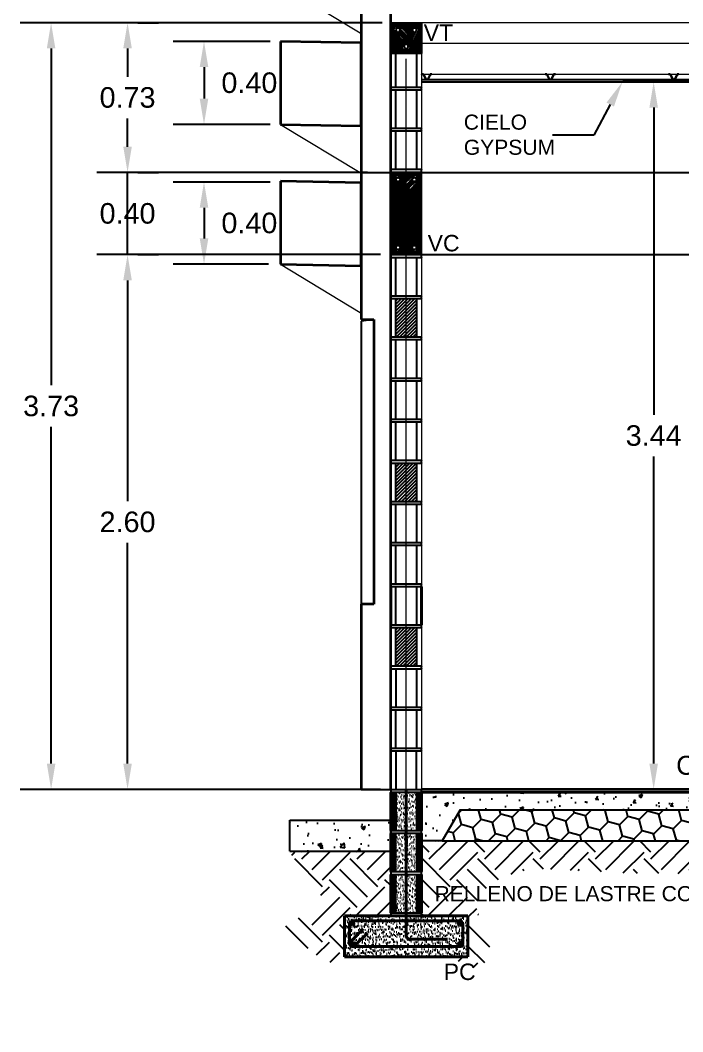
# Model space of a CAD drawing. Header units: inches. Extents: x -6 to 158, y 10 to 161.
# Drawn here: x 14.293 to 17.513, y 31.084 to 36.002 of the extents above; entities that cross this region are included whole.
import ezdxf
from ezdxf import colors
from ezdxf.entities.mleader import LeaderData, LeaderLine
from ezdxf.math import Vec2, Vec3

# ---------------------------------------------------------------- set-up
doc = ezdxf.new("R2010")
doc.units = ezdxf.units.IN
doc.header["$MEASUREMENT"] = 0
doc.linetypes.add('DASHED2', pattern=[9.525, 6.35, -3.175])
doc.linetypes.add('Grid Line', pattern=[22.225, 12.7, -3.175, 3.175, -3.175])
for name, color, linetype in [('10 HATCH 2', 9, 'Continuous'), ('3', 3, 'Continuous'), ('4', 4, 'Continuous'), ('4 Paredes', 5, 'Continuous'), ('5', 5, 'Continuous'), ('5 Muebles', 1, 'Continuous'), ('8', 4, 'Continuous'), ('Bloques', 9, 'Continuous'), ('Dim', 2, 'Continuous'), ('Emplantillado', 2, 'Continuous'), ('Hatch', 1, 'Continuous'), ('L2', 2, 'Continuous'), ('Paredes', 5, 'Continuous'), ('Proy', 1, 'DASHED2'), ('TEXTO', 2, 'Continuous'), ('Texturas', 1, 'Continuous')]:
    doc.layers.add(name, color=color, linetype=linetype)
for name, color, linetype, lineweight in [('A-COLS', 3, 'Continuous', 9), ('A-FLOR', 5, 'Continuous', 9), ('A-GLAZ-CWMG', 2, 'Continuous', 9), ('A-WALL', 5, 'Continuous', 9), ('S-GRID', 1, 'Continuous', 9)]:
    doc.layers.add(name, color=color, linetype=linetype, lineweight=lineweight)
doc.styles.add('style1', font='micross.ttf')
doc.dimstyles.new('1-50', dxfattribs={"dimscale": 0.05, "dimtxt": 2, "dimasz": 2.5, "dimexe": 3, "dimexo": 1, "dimgap": 1, "dimtad": 0, "dimtih": 1, "dimtoh": 1, "dimzin": 1, "dimdsep": 46, "dimtxsty": 'style1', "dimcen": 2.5, "dimclrd": 124, "dimclre": 124, "dimclrt": 1, "dimadec": 0, "dimazin": 0, "dimtfac": 1, "dimtmove": 2, "dimatfit": 3, "dimfxl": 1, "dimtolj": 1, "dimtzin": 0, "dimlwd": -1, "dimlwe": -1, "dimarcsym": 0})
pattern_1 = [(45, (15.411987, 28.686597), (-0.005702816, 0.005702816), [])]
pattern_2 = [(45, (-3109.066727, -1566.303653), (-0.00808223051, 0.00808223051), [])]
pattern_3 = [(135, (0, 0), (-0.00224506403027, -0.00224506403027), [])]

# ---------------------------------------------------------------- blocks, each defined once
blk = doc.blocks.new('Rectangular Mullion - 50 x 150mm-1630271-Section 1')
at = {"layer": 'A-GLAZ-CWMG', "lineweight": 25}
for p, q in [((-18336.5, 2284.4), (-18397.9, 2276.4)), ((-18397.9, 2276.4), (-18397.9, 900)), ((-18336.5, 900), (-18336.5, 2284.4)), ((-18397.9, 900), (-18336.5, 900))]:
    blk.add_line(p, q, dxfattribs=at)
at = {"layer": 'A-GLAZ-CWMG'}
blk.add_line((-18396.7, 2284.4), (-18336.5, 2284.4), dxfattribs=at)
blk = doc.blocks.new('Pilares 9 - Pilares 9-1631277-Section 1')
at = {"layer": 'A-COLS', "lineweight": 35}
for p, q in [((-18391.9, 4309.6), (-18784.9, 4317)), ((-18784.9, 4317), (-18784.9, 3913.5)), ((-18391.9, 3906.2), (-18391.9, 4309.6)), ((-18784.9, 3913.5), (-18391.9, 3906.2))]:
    blk.add_line(p, q, dxfattribs=at)
at = {"layer": 'A-COLS'}
blk.add_line((-18784.9, 3913.5), (-18397.9, 3678.8), dxfattribs=at)
blk = doc.blocks.new('Pilares 13 - Pilares 9-1635180-Section 1')
at = {"layer": 'A-COLS', "lineweight": 35}
for p, q in [((-18391.9, 3629.6), (-18784.9, 3637)), ((-18784.9, 3637), (-18784.9, 3233.5)), ((-18391.9, 3226.2), (-18391.9, 3629.6)), ((-18784.9, 3233.5), (-18391.9, 3226.2))]:
    blk.add_line(p, q, dxfattribs=at)
at = {"layer": 'A-COLS'}
blk.add_line((-18784.9, 3233.5), (-18397.9, 2998.8), dxfattribs=at)
blk = doc.blocks.new('Pilares 17 - Pilares 9-1635226-Section 1')
at = {"layer": 'A-COLS', "lineweight": 35}
for p, q in [((-18391.9, 2949.6), (-18784.9, 2957)), ((-18784.9, 2957), (-18784.9, 2553.5)), ((-18391.9, 2546.2), (-18391.9, 2949.6)), ((-18784.9, 2553.5), (-18391.9, 2546.2))]:
    blk.add_line(p, q, dxfattribs=at)
at = {"layer": 'A-COLS'}
blk.add_line((-18784.9, 2553.5), (-18397.9, 2318.8), dxfattribs=at)
blk = doc.blocks.new('vcc')
at = {"layer": 'Texturas'}
h = blk.add_hatch(dxfattribs=at)
h.set_pattern_fill('ANSI31', color=253, scale=0.001, angle=90)
h.set_pattern_definition(pattern_3)
h.paths.add_polyline_path([(26746.7064, 3376.2823), (26746.8564, 3376.2823), (26746.8564, 3376.6823), (26746.7064, 3376.6823)])
h.paths.add_polyline_path([(26746.7414, 3376.6673), (26746.8214, 3376.6673, -0.414214), (26746.8414, 3376.6473), (26746.8414, 3376.3173, -0.414214), (26746.8214, 3376.2973), (26746.7414, 3376.2973, -0.414214), (26746.7214, 3376.3173), (26746.7214, 3376.6473, -0.414214)], flags=16)
h.paths.add_polyline_path([(26746.7414, 3376.6573), (26746.8214, 3376.6573, -0.414214), (26746.8314, 3376.6473), (26746.8314, 3376.3173, -0.414214), (26746.8214, 3376.3073), (26746.7414, 3376.3073, -0.414214), (26746.7314, 3376.3173), (26746.7314, 3376.6473, -0.414214)], flags=0)
h = blk.add_hatch(dxfattribs=at)
h.set_pattern_fill('ANSI31', color=253, scale=0.001, angle=90, style=0)
h.set_pattern_definition(pattern_3)
h.paths.add_polyline_path([(26746.7314, 3376.3173, -1), (26746.7514, 3376.3173, -0.414214), (26746.7414, 3376.3073), (26746.8214, 3376.3073, -0.414214), (26746.8114, 3376.3173, -1), (26746.8314, 3376.3173), (26746.8314, 3376.6291), (26746.8002, 3376.5978), (26746.7932, 3376.6049), (26746.8285, 3376.6403, -0.668179), (26746.8114, 3376.6473, -0.198912), (26746.8144, 3376.6544), (26746.779, 3376.6191), (26746.7719, 3376.6261), (26746.8032, 3376.6573), (26746.7414, 3376.6573, -0.414214), (26746.7514, 3376.6473, -1), (26746.7314, 3376.6473)])
at = {"layer": '3'}
for p, q in [((26746.8032, 3376.6573), (26746.7719, 3376.6261)), ((26746.779, 3376.6191), (26746.7719, 3376.6261)), ((26746.8144, 3376.6544), (26746.779, 3376.6191)), ((26746.8285, 3376.6403), (26746.7932, 3376.6049)), ((26746.8314, 3376.6291), (26746.8002, 3376.5978)), ((26746.7932, 3376.6049), (26746.8002, 3376.5978))]:
    blk.add_line(p, q, dxfattribs=at)
blk.add_lwpolyline([(26746.8414, 3376.3173), (26746.8414, 3376.6473, 0.414214), (26746.8214, 3376.6673), (26746.7414, 3376.6673, 0.414214), (26746.7214, 3376.6473), (26746.7214, 3376.3173, 0.414214), (26746.7414, 3376.2973), (26746.8214, 3376.2973)], format="xyb", dxfattribs=at)
for points in [[(26746.8214, 3376.6573), (26746.7414, 3376.6573)], [(26746.7314, 3376.6473), (26746.7314, 3376.3173)], [(26746.8314, 3376.3173), (26746.8314, 3376.6473)], [(26746.7414, 3376.3073), (26746.8214, 3376.3073)]]:
    blk.add_lwpolyline(points, dxfattribs=at)
blk.add_arc((26746.8214, 3376.3173), 0.02, 270, 0, dxfattribs=at)
at = {"layer": '4'}
for centre in [(26746.7414, 3376.6473), (26746.8214, 3376.6473), (26746.7414, 3376.3173), (26746.8214, 3376.3173)]:
    blk.add_circle(centre, 0.01, dxfattribs=at)
at = {"layer": '5'}
blk.add_lwpolyline([(26746.7064, 3376.2823), (26746.8564, 3376.2823), (26746.8564, 3376.6823), (26746.7064, 3376.6823)], close=True, dxfattribs=at)
blk = doc.blocks.new('VT')
at = {"layer": 'Texturas'}
h = blk.add_hatch(dxfattribs=at)
h.set_pattern_fill('ANSI31', color=253, scale=0.001, style=0)
h.set_pattern_definition([(45, (-93.2918927, 72.453712), (-0.00224506403, 0.00224506403), [])])
h.paths.add_polyline_path([(0.15, 0.0589), (0.1081, 0.0589), (0.0948, 0.0323, -0.871347), (0.0552, 0.0323), (0.0419, 0.0589), (0, 0.0589), (0, 0), (0.15, 0)])
h.paths.add_polyline_path([(0.15, 0.15), (0, 0.15), (0, 0.0589), (0.0419, 0.0589), (0.0209, 0.1008, -0.669849), (0.035, 0.135), (0.115, 0.135, -0.669849), (0.1291, 0.1008), (0.1081, 0.0589), (0.15, 0.0589)])
h.paths.add_polyline_path([(0.1067, 0.0784), (0.0938, 0.0655), (0.0867, 0.0726), (0.1209, 0.1067), (0.121, 0.107, -0.618034), (0.105, 0.115, -0.198912), (0.1079, 0.1221), (0.0726, 0.0867), (0.0655, 0.0938), (0.0967, 0.125), (0.035, 0.125, -0.414214), (0.045, 0.115, -0.618034), (0.029, 0.107), (0.0531, 0.0589), (0.0969, 0.0589)])
h.paths.add_polyline_path([(0.0969, 0.0589), (0.0531, 0.0589), (0.065, 0.035, -1), (0.085, 0.035)])
at = {"layer": '3'}
for p, q in [((0.115, 0.135), (0.035, 0.135)), ((0.0967, 0.125), (0.0655, 0.0938)), ((0.1079, 0.1221), (0.0726, 0.0867)), ((0.1221, 0.1079), (0.0867, 0.0726)), ((0.0726, 0.0867), (0.0655, 0.0938)), ((0.0867, 0.0726), (0.0938, 0.0655)), ((0.1067, 0.0784), (0.0938, 0.0655)), ((0.075, 0.015), (0.075, 0.015))]:
    blk.add_line(p, q, dxfattribs=at)
for points in [[(0.0209, 0.1008), (0.0552, 0.0323)], [(0.025, 0.115), (0.065, 0.035)], [(0.115, 0.125), (0.035, 0.125)], [(0.085, 0.035), (0.125, 0.115)], [(0.0948, 0.0323), (0.1291, 0.1008)], [(0.075, 0.025), (0.075, 0.025)]]:
    blk.add_lwpolyline(points, dxfattribs=at)
for centre, start, end in [((0.035, 0.115), 90, 225.2645), ((0.115, 0.115), 314.7355, 90), ((0.075, 0.035), 187.8656, 352.1344)]:
    blk.add_arc(centre, 0.02, start, end, dxfattribs=at)
at = {"layer": '4'}
for centre in [(0.035, 0.115), (0.115, 0.115), (0.075, 0.035)]:
    blk.add_circle(centre, 0.01, dxfattribs=at)
at = {"layer": '5'}
blk.add_lwpolyline([(0, 0), (0.15, 0), (0.15, 0.15), (0, 0.15)], close=True, dxfattribs=at)
blk = doc.blocks.new('A$C3A4E2C9F')
at = {"color": 2}
for p, q in [((-0.0481, 0.0009), (-0.0481, -0.0001)), ((-0.0397, 0.0009), (-0.0481, 0.0009)), ((-0.0397, 0.0009), (-0.0275, -0.0231)), ((-0.0066, 0.0009), (-0.0187, -0.0231)), ((0.0019, 0.0009), (-0.0066, 0.0009)), ((0.0019, -0.0001), (0.0019, 0.0009)), ((-0.0403, -0.0001), (-0.0481, -0.0001)), ((-0.0403, -0.0001), (-0.0281, -0.0241)), ((-0.0281, -0.0241), (-0.0231, -0.0241)), ((-0.0281, -0.0241), (-0.0181, -0.0241)), ((-0.0275, -0.0231), (-0.0187, -0.0231)), ((-0.006, -0.0001), (-0.0181, -0.0241)), ((0.0019, -0.0001), (-0.006, -0.0001))]:
    blk.add_line(p, q, dxfattribs=at)
blk = doc.blocks.new('*D634')
at = {"layer": 'Defpoints', "color": 0, "transparency": 16777216}
for p in [(14.8142, 34.8625), (16.0938, 34.8625), (16.0938, 32.2625)]:
    blk.add_point(p, dxfattribs=at)
at = {"layer": 'Dim', "color": 124, "transparency": 16777216}
for p, q in [((16.0438, 34.8625), (14.6642, 34.8625)), ((14.8142, 34.7375), (14.8142, 33.6642)), ((14.8142, 32.3875), (14.8142, 33.4608)), ((16.0438, 32.2625), (14.6642, 32.2625))]:
    blk.add_line(p, q, dxfattribs=at)
for points in [[(14.7934, 34.7375), (14.8351, 34.7375), (14.8142, 34.8625)], [(14.7934, 32.3875), (14.8351, 32.3875), (14.8142, 32.2625)]]:
    blk.add_solid(points, dxfattribs=at)
at = {"layer": 'Dim', "color": 1, "transparency": 16777216, "insert": (14.8142, 33.5625), "char_height": 0.1, "attachment_point": 5, "style": 'style1'}
blk.add_mtext('\\A1;2.60', dxfattribs=at)
blk = doc.blocks.new('*D473')
at = {"layer": 'Defpoints', "color": 0, "transparency": 16777216}
for p in [(14.4426, 35.9899), (16.102, 35.9899), (15.1859, 32.2625)]:
    blk.add_point(p, dxfattribs=at)
at = {"layer": 'Dim', "color": 124, "transparency": 16777216}
for p, q in [((16.052, 35.9899), (14.2926, 35.9899)), ((14.4426, 35.8649), (14.4426, 34.2279)), ((14.4426, 32.3875), (14.4426, 34.0245)), ((15.1359, 32.2625), (14.2926, 32.2625))]:
    blk.add_line(p, q, dxfattribs=at)
for points in [[(14.4218, 35.8649), (14.4634, 35.8649), (14.4426, 35.9899)], [(14.4218, 32.3875), (14.4634, 32.3875), (14.4426, 32.2625)]]:
    blk.add_solid(points, dxfattribs=at)
at = {"layer": 'Dim', "color": 1, "transparency": 16777216, "insert": (14.4426, 34.1262), "char_height": 0.1, "attachment_point": 5, "style": 'style1'}
blk.add_mtext('\\A1;3.73', dxfattribs=at)
blk = doc.blocks.new('*D636')
at = {"layer": 'Defpoints', "color": 0, "transparency": 16777216}
for p in [(15.5575, 35.8995), (15.1859, 35.4961), (15.5575, 35.4961)]:
    blk.add_point(p, dxfattribs=at)
at = {"layer": 'Dim', "color": 124, "transparency": 16777216}
for p, q in [((15.5075, 35.8995), (15.0359, 35.8995)), ((15.1859, 35.7745), (15.1859, 35.6211)), ((15.5075, 35.4961), (15.0359, 35.4961))]:
    blk.add_line(p, q, dxfattribs=at)
for points in [[(15.1651, 35.7745), (15.2067, 35.7745), (15.1859, 35.8995)], [(15.1651, 35.6211), (15.2067, 35.6211), (15.1859, 35.4961)]]:
    blk.add_solid(points, dxfattribs=at)
at = {"layer": 'Dim', "color": 1, "transparency": 16777216, "insert": (15.4064, 35.6978), "char_height": 0.1, "attachment_point": 5, "style": 'style1'}
blk.add_mtext('\\A1;0.40', dxfattribs=at)
blk = doc.blocks.new('*D637')
at = {"layer": 'Defpoints', "color": 0, "transparency": 16777216}
for p in [(15.5575, 35.2157), (15.1859, 34.8162), (15.5501, 34.8162)]:
    blk.add_point(p, dxfattribs=at)
at = {"layer": 'Dim', "color": 124, "transparency": 16777216}
for p, q in [((15.5075, 35.2157), (15.0359, 35.2157)), ((15.1859, 35.0907), (15.1859, 34.9412)), ((15.5001, 34.8162), (15.0359, 34.8162))]:
    blk.add_line(p, q, dxfattribs=at)
for points in [[(15.1651, 35.0907), (15.2067, 35.0907), (15.1859, 35.2157)], [(15.1651, 34.9412), (15.2067, 34.9412), (15.1859, 34.8162)]]:
    blk.add_solid(points, dxfattribs=at)
at = {"layer": 'Dim', "color": 1, "transparency": 16777216, "insert": (15.4064, 35.0159), "char_height": 0.1, "attachment_point": 5, "style": 'style1'}
blk.add_mtext('\\A1;0.40', dxfattribs=at)
blk = doc.blocks.new('*D638')
at = {"layer": 'Defpoints', "color": 0, "transparency": 16777216}
for p in [(14.8142, 35.2625), (16.0307, 35.2625), (14.8142, 34.8625)]:
    blk.add_point(p, dxfattribs=at)
at = {"layer": 'Dim', "color": 124, "transparency": 16777216}
for p, q in [((14.8142, 35.3875), (14.8142, 35.5125)), ((15.9807, 35.2625), (14.6642, 35.2625)), ((14.8142, 34.8625), (14.8142, 35.2625)), ((14.8642, 34.8625), (14.9642, 34.8625)), ((14.8142, 34.7375), (14.8142, 34.6125))]:
    blk.add_line(p, q, dxfattribs=at)
for points in [[(14.7934, 35.3875), (14.8351, 35.3875), (14.8142, 35.2625)], [(14.7934, 34.7375), (14.8351, 34.7375), (14.8142, 34.8625)]]:
    blk.add_solid(points, dxfattribs=at)
at = {"layer": 'Dim', "color": 1, "transparency": 16777216, "insert": (14.8142, 35.0625), "char_height": 0.1, "attachment_point": 5, "style": 'style1'}
blk.add_mtext('\\A1;0.40', dxfattribs=at)
blk = doc.blocks.new('*D474')
at = {"layer": 'Defpoints', "color": 0, "transparency": 16777216}
for p in [(14.8142, 35.9899), (14.8142, 35.9899), (14.8142, 35.2625)]:
    blk.add_point(p, dxfattribs=at)
at = {"layer": 'Dim', "color": 124, "transparency": 16777216}
for p, q in [((14.8642, 35.9899), (14.9642, 35.9899)), ((14.8142, 35.8649), (14.8142, 35.7279)), ((14.8142, 35.3875), (14.8142, 35.5245)), ((14.8642, 35.2625), (14.9642, 35.2625))]:
    blk.add_line(p, q, dxfattribs=at)
for points in [[(14.7934, 35.8649), (14.8351, 35.8649), (14.8142, 35.9899)], [(14.7934, 35.3875), (14.8351, 35.3875), (14.8142, 35.2625)]]:
    blk.add_solid(points, dxfattribs=at)
at = {"layer": 'Dim', "color": 1, "transparency": 16777216, "insert": (14.8142, 35.6262), "char_height": 0.1, "attachment_point": 5, "style": 'style1'}
blk.add_mtext('\\A1;0.73', dxfattribs=at)
blk = doc.blocks.new('*D639')
at = {"layer": 'Defpoints', "color": 0, "transparency": 16777216}
for p in [(17.3716, 35.7023), (17.7377, 35.7023), (17.4306, 32.2625)]:
    blk.add_point(p, dxfattribs=at)
at = {"layer": 'Dim', "color": 124, "transparency": 16777216}
for p, q in [((17.6877, 35.7023), (17.2216, 35.7023)), ((17.3716, 35.5773), (17.3716, 34.0841)), ((17.3716, 32.3875), (17.3716, 33.8807)), ((17.3806, 32.2625), (17.2216, 32.2625))]:
    blk.add_line(p, q, dxfattribs=at)
for points in [[(17.3508, 35.5773), (17.3924, 35.5773), (17.3716, 35.7023)], [(17.3508, 32.3875), (17.3924, 32.3875), (17.3716, 32.2625)]]:
    blk.add_solid(points, dxfattribs=at)
at = {"layer": 'Dim', "color": 1, "transparency": 16777216, "insert": (17.3716, 33.9824), "char_height": 0.1, "attachment_point": 5, "style": 'style1'}
blk.add_mtext('\\A1;3.44', dxfattribs=at)

msp = doc.modelspace()

# ---------------------------------------------------------------- hatches: boundary and pattern name
at = {"layer": '10 HATCH 2'}
h = msp.add_hatch(dxfattribs=at)
h.set_pattern_fill('ANSI31', color=251, scale=0.0036)
h.set_pattern_definition(pattern_2)
h.paths.add_polyline_path([(16.2188, 34.6475), (16.1686, 34.6475), (16.1686, 34.4625), (16.2188, 34.4625)])
h.paths.add_polyline_path([(16.1686, 34.6475), (16.1188, 34.6475), (16.1188, 34.4625), (16.1686, 34.4625)])
h = msp.add_hatch(dxfattribs=at)
h.set_pattern_fill('ANSI31', color=251, scale=0.0036)
h.set_pattern_definition(pattern_2)
h.paths.add_polyline_path([(16.2188, 33.8475), (16.1686, 33.8475), (16.1686, 33.6625), (16.2188, 33.6625)])
h.paths.add_polyline_path([(16.1686, 33.8475), (16.1188, 33.8475), (16.1188, 33.6625), (16.1686, 33.6625)])
h = msp.add_hatch(dxfattribs=at)
h.set_pattern_fill('ANSI31', color=251, scale=0.0036)
h.set_pattern_definition(pattern_2)
h.paths.add_polyline_path([(16.2188, 33.0475), (16.1686, 33.0475), (16.1686, 32.8625), (16.2188, 32.8625)])
h.paths.add_polyline_path([(16.1686, 33.0475), (16.1188, 33.0475), (16.1188, 32.8625), (16.1686, 32.8625)])
at = {"layer": '4 Paredes', "lineweight": 40}
for points in [[(15.9078, 31.601), (15.9097, 31.6013), (15.9115, 31.602), (15.9131, 31.6032), (15.9143, 31.6048), (15.915, 31.6066), (15.9153, 31.6085), (15.915, 31.6105), (15.9143, 31.6123), (15.9131, 31.6138), (15.9115, 31.615), (15.9097, 31.6158), (15.9078, 31.616), (15.9058, 31.6158), (15.904, 31.615), (15.9025, 31.6138), (15.9013, 31.6123), (15.9005, 31.6105), (15.9003, 31.6085), (15.9005, 31.6066), (15.9013, 31.6048), (15.9025, 31.6032), (15.904, 31.602), (15.9058, 31.6013)], [(16.4298, 31.601), (16.4317, 31.6013), (16.4335, 31.602), (16.4351, 31.6032), (16.4363, 31.6048), (16.437, 31.6066), (16.4373, 31.6085), (16.437, 31.6105), (16.4363, 31.6123), (16.4351, 31.6138), (16.4335, 31.615), (16.4317, 31.6158), (16.4298, 31.616), (16.4278, 31.6158), (16.426, 31.615), (16.4245, 31.6138), (16.4233, 31.6123), (16.4225, 31.6105), (16.4223, 31.6085), (16.4225, 31.6066), (16.4233, 31.6048), (16.4245, 31.6032), (16.426, 31.602), (16.4278, 31.6013)], [(15.9078, 31.504), (15.9097, 31.5043), (15.9115, 31.505), (15.9131, 31.5062), (15.9143, 31.5078), (15.915, 31.5096), (15.9153, 31.5115), (15.915, 31.5135), (15.9143, 31.5153), (15.9131, 31.5168), (15.9115, 31.518), (15.9097, 31.5188), (15.9078, 31.519), (15.9058, 31.5188), (15.904, 31.518), (15.9025, 31.5168), (15.9013, 31.5153), (15.9005, 31.5135), (15.9003, 31.5115), (15.9005, 31.5096), (15.9013, 31.5078), (15.9025, 31.5062), (15.904, 31.505), (15.9058, 31.5043)], [(16.4298, 31.504), (16.4317, 31.5043), (16.4335, 31.505), (16.4351, 31.5062), (16.4363, 31.5078), (16.437, 31.5096), (16.4373, 31.5115), (16.437, 31.5135), (16.4363, 31.5153), (16.4351, 31.5168), (16.4335, 31.518), (16.4317, 31.5188), (16.4298, 31.519), (16.4278, 31.5188), (16.426, 31.518), (16.4245, 31.5168), (16.4233, 31.5153), (16.4225, 31.5135), (16.4223, 31.5115), (16.4225, 31.5096), (16.4233, 31.5078), (16.4245, 31.5062), (16.426, 31.505), (16.4278, 31.5043)]]:
    msp.add_hatch(color=256, dxfattribs=at).paths.add_polyline_path(points, flags=0)
at = {"layer": '5 Muebles', "lineweight": 40}
h = msp.add_hatch(dxfattribs=at)
h.set_pattern_fill('FP1_5', color=251, scale=0.001, style=0, pattern_type=2)
h.set_pattern_definition([(45, (15.411987, 28.686597), (-0.005702816, 0.005702816), [])])
h.paths.add_polyline_path([(16.1188, 32.0625), (16.1188, 32.2475), (16.0938, 32.2475), (16.0938, 32.0625)], flags=0)
h.paths.add_polyline_path([(16.2188, 32.0625), (16.2438, 32.0625), (16.2438, 32.2475), (16.2188, 32.2475), (16.2188, 32.1337)], flags=0)
at = {"layer": '5 Muebles'}
h = msp.add_hatch(dxfattribs=at)
h.set_pattern_fill('AR-SAND', color=251, scale=0.001, style=0)
h.set_pattern_definition([(37.5, (-3111.522515, -1566.303653), (-0.00070401377, 0.02153418244), [0, -0.01698752, 0, -0.0189992, 0, -0.018161]), (7.5, (-3111.522515, -1566.303653), (0.01977902446, 0.03154030443), [0, -0.00916432, 0, -0.01531112, 0, -0.0058674]), (327.5, (-3111.536262, -1566.303653), (0.03480366429, 6.323613e-05), [0, -0.005588, 0, -0.0201168, 0, -0.0262636]), (317.5, (-3111.536262, -1566.303653), (0.0335964839, 0.00980889022), [0, -0.002794, 0, -0.01318768, 0, -0.0150876])])
h.paths.add_polyline_path([(16.1688, 32.2475), (16.1188, 32.2475), (16.1188, 32.0625), (16.1688, 32.0625)])
h.paths.add_polyline_path([(16.2188, 32.2475), (16.1688, 32.2475), (16.1688, 32.0625), (16.2188, 32.0625)])
h.paths.add_polyline_path([(16.2188, 31.6625), (16.2188, 31.8475), (16.1188, 31.8475), (16.1188, 31.6625)])
h.paths.add_polyline_path([(16.2188, 31.8625), (16.2188, 32.0475), (16.1188, 32.0475), (16.1188, 31.8625)])
at = {"layer": '5 Muebles', "lineweight": 40}
h = msp.add_hatch(dxfattribs=at)
h.set_pattern_fill('FP1_5', color=251, scale=0.001, style=0, pattern_type=2)
h.set_pattern_definition(pattern_1)
h.paths.add_polyline_path([(16.2438, 31.8625), (16.2438, 32.0475), (16.2188, 32.0475), (16.2188, 31.8625)], flags=0)
h.paths.add_polyline_path([(16.1188, 31.8625), (16.1188, 32.0475), (16.0938, 32.0475), (16.0938, 31.8625), (16.1088, 31.8625)], flags=0)
h = msp.add_hatch(dxfattribs=at)
h.set_pattern_fill('FP1_5', color=251, scale=0.001, style=0, pattern_type=2)
h.set_pattern_definition(pattern_1)
h.paths.add_polyline_path([(16.2438, 31.6625), (16.2438, 31.8475), (16.2188, 31.8475), (16.2188, 31.6625)], flags=0)
h.paths.add_polyline_path([(16.1188, 31.6625), (16.1188, 31.8475), (16.0938, 31.8475), (16.0938, 31.6625), (16.1088, 31.6625)], flags=0)
at = {"layer": '5 Muebles'}
h = msp.add_hatch(dxfattribs=at)
h.set_pattern_fill('FP1_13', color=251, scale=0.001, style=0, pattern_type=2)
h.set_pattern_definition([(37.5, (15.386987, 28.686597), (-0.00081286, 0.02486176), [0.000671, -0.018942, 0.000671, -0.021265, -0.020968]), (37.5, (15.386987, 28.686597), (-0.00081286, 0.02486176), [-0.041548, 0.000671, -0.020297]), (7.5, (15.386987, 28.686597), (0.02283523, 0.03641513), [0.000671, -0.00991, 0.000671, -0.017007, -0.006774]), (7.5, (15.386987, 28.686597), (0.02283523, 0.03641513), [-0.028258, 0.000671, -0.006104]), (327.5, (15.371116, 28.686597), (0.04018241, 7.352e-05), [0.000671, -0.005781, 0.000671, -0.022555, -0.030323]), (327.5, (15.371116, 28.686597), (0.04018241, 7.352e-05), [-0.029677, 0.000671, -0.029652]), (317.5, (15.371116, 28.686597), (0.03878877, 0.01132503), [0.000671, -0.002555, 0.000671, -0.014555, -0.017419]), (317.5, (15.371116, 28.686597), (0.03878877, 0.01132503), [-0.018452, 0.000671, -0.016749])])
h.paths.add_polyline_path([(16.4526, 31.4475), (16.4688, 31.4475), (16.4688, 31.6475), (15.8688, 31.6475), (15.8688, 31.4475), (16.442, 31.4475)])
h.paths.add_polyline_path([(16.2891, 31.504), (16.2872, 31.5043), (16.2854, 31.505), (16.2838, 31.5062), (16.2826, 31.5078), (16.2819, 31.5096), (16.2816, 31.5115), (16.2819, 31.5135), (16.2826, 31.5153), (16.2838, 31.5168), (16.2854, 31.518), (16.2872, 31.5188), (16.2891, 31.519), (16.2911, 31.5188), (16.2929, 31.518), (16.2944, 31.5168), (16.2956, 31.5153), (16.2964, 31.5135), (16.2966, 31.5115), (16.2964, 31.5096), (16.2956, 31.5078), (16.2944, 31.5062), (16.2929, 31.505), (16.2911, 31.5043)], flags=16)
h.paths.add_polyline_path([(16.0485, 31.504), (16.0465, 31.5043), (16.0447, 31.505), (16.0432, 31.5062), (16.042, 31.5078), (16.0412, 31.5096), (16.041, 31.5115), (16.0412, 31.5135), (16.042, 31.5153), (16.0432, 31.5168), (16.0447, 31.518), (16.0465, 31.5188), (16.0485, 31.519), (16.0504, 31.5188), (16.0522, 31.518), (16.0538, 31.5168), (16.055, 31.5153), (16.0557, 31.5135), (16.056, 31.5115), (16.0557, 31.5096), (16.055, 31.5078), (16.0538, 31.5062), (16.0522, 31.505), (16.0504, 31.5043)], flags=16)
h.paths.add_polyline_path([(16.2891, 31.601), (16.2872, 31.6013), (16.2854, 31.602), (16.2838, 31.6032), (16.2826, 31.6048), (16.2819, 31.6066), (16.2816, 31.6085), (16.2819, 31.6105), (16.2826, 31.6123), (16.2838, 31.6138), (16.2854, 31.615), (16.2872, 31.6158), (16.2891, 31.616), (16.2911, 31.6158), (16.2929, 31.615), (16.2944, 31.6138), (16.2956, 31.6123), (16.2964, 31.6105), (16.2966, 31.6085), (16.2964, 31.6066), (16.2956, 31.6048), (16.2944, 31.6032), (16.2929, 31.602), (16.2911, 31.6013)], flags=16)
h.paths.add_polyline_path([(16.0485, 31.601), (16.0465, 31.6013), (16.0447, 31.602), (16.0432, 31.6032), (16.042, 31.6048), (16.0412, 31.6066), (16.041, 31.6085), (16.0412, 31.6105), (16.042, 31.6123), (16.0432, 31.6138), (16.0447, 31.615), (16.0465, 31.6158), (16.0485, 31.616), (16.0504, 31.6158), (16.0522, 31.615), (16.0538, 31.6138), (16.055, 31.6123), (16.0557, 31.6105), (16.056, 31.6085), (16.0557, 31.6066), (16.055, 31.6048), (16.0538, 31.6032), (16.0522, 31.602), (16.0504, 31.6013)], flags=16)
at = {"layer": 'Hatch'}
h = msp.add_hatch(dxfattribs=at)
h.set_pattern_fill('AR-CONC', color=251, scale=0.001, style=0)
h.set_pattern_definition([(50, (-3149.96684, -1566.30365), (0.182184669, -0.0159390855), [0.01905, -0.20955]), (355, (-3149.96684, -1566.30365), (-0.035243421, 0.191056845), [0.01524, -0.167640584]), (100.4514447, (-3149.95166, -1566.30498), (0.146941247, 0.175117752), [0.016190009, -0.178090245]), (46.1842, (-3149.96684, -1566.25285), (0.271079041, -0.042042328), [0.028575, -0.314325]), (96.635558, (-3149.94425, -1566.25636), (0.237404134, 0.247426125), [0.024285023, -0.267135608]), (351.184151, (-3149.96684, -1566.25285), (0.237404134, 0.247426125), [0.022859967, -0.251459732]), (21, (-3149.94144, -1566.26555), (0.151614391, -0.102265198), [0.01905, -0.20955]), (326, (-3149.94144, -1566.26555), (0.061802028, 0.184187966), [0.01524, -0.16764]), (71.451445, (-3149.9288, -1566.27407), (0.213416419, 0.081922769), [0.016190009, -0.178089938]), (37.5, (-3149.96684, -1566.30365), (0.0030886033, 0.0845550389), [0, -0.165608, 0, -0.17018, 0, -0.168275]), (7.5, (-3149.96684, -1566.30365), (0.0668196625, 0.1001805748), [0, -0.097028, 0, -0.161798, 0, -0.064135]), (327.5, (-3150.02348, -1566.30365), (0.1355905952, -0.005728744), [0, -0.0635, 0, -0.19812, 0, -0.26289]), (317.5, (-3150.04888, -1566.30365), (0.1481291814, 0.025426491), [0, -0.08255, 0, -0.131572, 0, -0.18669])])
h.paths.add_polyline_path([(19.694, 32.2475), (16.2438, 32.2475), (16.2438, 32.0625, 0.291852), (16.2438, 32.0475), (16.2438, 32.0125), (16.3438, 32.0125), (16.4304, 32.1625), (19.5074, 32.1625), (19.594, 32.0125), (19.694, 32.0125), (19.694, 32.0475, 0.291852), (19.694, 32.0625)])
h = msp.add_hatch(dxfattribs=at)
h.set_pattern_fill('HONEY', color=251, scale=0.018, angle=45, style=0)
h.set_pattern_definition([(45, (-3149.96684, -1566.303653), (0.0256196443, 0.09561381336), [0.05715, -0.1143]), (165, (-3149.96684, -1566.303653), (-0.09561381346, -0.0256196439), [0.05715, -0.1143]), (105, (-3149.96684, -1566.303653), (-0.0699941692, 0.06999416946), [-0.1143, 0.05715])])
h.paths.add_polyline_path([(19.594, 32.0125), (19.5074, 32.1625), (16.4304, 32.1625), (16.3438, 32.0125)])
h = msp.add_hatch(dxfattribs=at)
h.set_pattern_fill('AR-CONC', color=251, scale=0.001, style=0)
h.set_pattern_definition([(50, (-1824.84389, -963.40347), (0.182184669, -0.015939086), [0.01905, -0.20955]), (355, (-1824.84389, -963.40347), (-0.035243421, 0.191056845), [0.01524, -0.167640584]), (100.451445, (-1824.8287, -963.4048), (0.146941247, 0.175117752), [0.016190009, -0.178090245]), (46.1842, (-1824.8439, -963.35267), (0.27107904, -0.042042328), [0.028575, -0.314325]), (96.635558, (-1824.8213, -963.35618), (0.237404134, 0.247426125), [0.024285023, -0.26713561]), (351.184151, (-1824.8439, -963.35267), (0.237404134, 0.247426125), [0.022859967, -0.251459732]), (21, (-1824.81849, -963.36537), (0.151614391, -0.102265198), [0.01905, -0.20955]), (326, (-1824.81849, -963.36537), (0.061802028, 0.184187966), [0.01524, -0.16764]), (71.451445, (-1824.80586, -963.3739), (0.21341642, 0.081922769), [0.016190009, -0.178089938]), (37.5, (-1824.84389, -963.403474), (0.0030886033, 0.0845550389), [0, -0.165608, 0, -0.17018, 0, -0.168275]), (7.5, (-1824.84389, -963.40347), (0.0668196625, 0.100180575), [0, -0.097028, 0, -0.161798, 0, -0.064135]), (327.5, (-1824.90053, -963.403474), (0.1355905952, -0.005728744), [0, -0.0635, 0, -0.19812, 0, -0.26289]), (317.5, (-1824.92593, -963.40347), (0.1481291814, 0.025426491), [0, -0.08255, 0, -0.131572, 0, -0.18669])])
h.paths.add_polyline_path([(16.0938, 32.1125), (15.6038, 32.1125), (15.6038, 31.9625), (16.0938, 31.9625)])
h = msp.add_hatch(dxfattribs=at)
h.set_pattern_fill('EARTH', color=251, scale=0.03, angle=45, style=0)
h.set_pattern_definition([(45, (-3149.96684, -1566.30365), (0, 0.269407684), [0.1905, -0.1905]), (45, (-3150.01735, -1566.25314), (0, 0.269407684), [0.1905, -0.1905]), (45, (-3150.06787, -1566.20262), (0, 0.269407684), [0.1905, -0.1905]), (135, (-3150.06787, -1566.16895), (-0.269407684, 0), [0.1905, -0.1905]), (135, (-3150.01735, -1566.11843), (-0.269407684, 0), [0.1905, -0.1905]), (135, (-3149.96684, -1566.06792), (-0.269407684, 0), [0.1905, -0.1905])])
edge = h.paths.add_edge_path()
edge.add_line((19.694, 32.0125), (19.594, 32.0125))
edge.add_line((19.594, 32.0125), (16.3438, 32.0125))
edge.add_line((16.3438, 32.0125), (16.2438, 32.0125))
edge.add_line((16.2438, 32.0125), (16.2438, 31.8625))
edge.add_arc((16.2555, 31.855), 0.0139, 147.4601, 212.5399)
edge.add_line((16.2438, 31.8475), (16.2438, 31.7275))
edge.add_line((16.2438, 31.7275), (16.2438, 31.6625))
edge.add_arc((16.2555, 31.655), 0.0139, 147.4601, 212.5399)
edge.add_line((16.2438, 31.6475), (16.4688, 31.6475))
edge.add_line((16.4688, 31.6475), (16.4688, 31.4475))
edge.add_line((16.4688, 31.4475), (16.3881, 31.4475))
edge.add_spline(control_points=[(16.3881, 31.4475), (16.4489, 31.4114), (16.5481, 31.3524), (16.6014, 31.5517), (16.4653, 31.6775), (16.6518, 31.8893), (17.0658, 31.8637), (17.5785, 31.8346), (18.0659, 31.9226), (18.4258, 31.8957), (18.7462, 31.852), (19.0301, 31.8776), (19.3094, 31.9065), (19.4078, 31.7398), (19.2114, 31.6107), (19.4013, 31.4811), (19.3394, 31.3447), (19.4584, 31.2813), (19.5622, 31.3942), (19.7282, 31.3437), (19.8094, 31.413), (19.8498, 31.4475)], knot_values=[0, 0, 0, 0, 0.162507, 0.265241, 0.482455, 0.59025, 0.998167, 1.630516, 2.171857, 2.457955, 2.714256, 3.128731, 3.363, 3.441902, 3.628396, 3.806305, 3.915403, 3.978693, 4.136078, 4.287062, 4.437379, 4.437379, 4.437379, 4.437379], degree=3, periodic=0)
edge.add_line((19.8498, 31.4475), (19.469, 31.4475))
edge.add_line((19.469, 31.4475), (19.469, 31.6475))
edge.add_line((19.469, 31.6475), (19.694, 31.6475))
edge.add_arc((19.6823, 31.655), 0.0139, 327.4601, 392.5399)
edge.add_line((19.694, 31.6625), (19.694, 31.8475))
edge.add_arc((19.6823, 31.855), 0.0139, 327.4601, 392.5399)
edge.add_line((19.694, 31.8625), (19.694, 32.0125))
h.paths.add_polyline_path([(16.322, 31.2904), (16.5173, 31.2904), (16.5173, 31.4569), (16.322, 31.4569)], flags=9)
h = msp.add_hatch(dxfattribs=at)
h.set_pattern_fill('EARTH', color=251, scale=0.03, angle=45, style=0)
h.set_pattern_definition([(45, (-3111.52252, -1566.30365), (0, 0.269407684), [0.1905, -0.1905]), (45, (-3111.57303, -1566.25314), (0, 0.269407684), [0.1905, -0.1905]), (45, (-3111.62354, -1566.20262), (0, 0.269407684), [0.1905, -0.1905]), (135, (-3111.62354, -1566.16895), (-0.269407684, 0), [0.1905, -0.1905]), (135, (-3111.57303, -1566.11843), (-0.269407684, 0), [0.1905, -0.1905]), (135, (-3111.52252, -1566.06792), (-0.269407684, 0), [0.1905, -0.1905])])
edge = h.paths.add_edge_path()
edge.add_arc((16.082, 31.855), 0.0139, 327.4601, 392.5399)
edge.add_line((16.0938, 31.8625), (16.0938, 31.9625))
edge.add_line((16.0938, 31.9625), (15.6038, 31.9625))
edge.add_spline(control_points=[(15.6038, 31.9625), (15.6287, 31.9038), (15.665, 31.8183), (15.8337, 31.6894), (15.6346, 31.6531), (15.5371, 31.5532), (15.622, 31.5014), (15.7064, 31.5001), (15.7762, 31.3989), (15.8403, 31.4325), (15.8688, 31.4475)], knot_values=[0, 0, 0, 0, 0.200485, 0.292108, 0.498976, 0.565368, 0.629406, 0.725052, 0.832039, 0.917766, 0.917766, 0.917766, 0.917766], degree=3, periodic=0)
edge.add_line((15.8688, 31.4475), (15.8688, 31.6475))
edge.add_line((15.8688, 31.6475), (16.0938, 31.6475))
edge.add_arc((16.082, 31.655), 0.0139, 327.4601, 392.5399)
edge.add_line((16.0938, 31.6625), (16.0938, 31.8475))

# ---------------------------------------------------------------- linework, layer by layer
msp.add_line((16.3438, 32.0125), (19.594, 32.0125))
at = {"layer": '4 Paredes', "lineweight": 40}
for p, q in [((16.0938, 33.0625), (16.0938, 33.2475)), ((16.2438, 33.0625), (16.2438, 33.2475)), ((16.0938, 32.0625), (16.0938, 32.2475)), ((16.1688, 32.2625), (16.1688, 31.5515)), ((16.2438, 32.2475), (16.2438, 32.0625)), ((16.0938, 31.8625), (16.0938, 32.0475)), ((16.2438, 31.8625), (16.2438, 32.0475)), ((16.0938, 31.6625), (16.0938, 31.8475)), ((16.2438, 31.8475), (16.2438, 31.7275)), ((16.2438, 31.6625), (16.2438, 31.7275)), ((15.8688, 31.6475), (15.8688, 31.4475)), ((16.4688, 31.6475), (15.8688, 31.6475)), ((16.4688, 31.4475), (16.4688, 31.6475)), ((15.8938, 31.5115), (15.8938, 31.6085)), ((15.8979, 31.5214), (15.9601, 31.5836)), ((15.9078, 31.6225), (16.4298, 31.6225)), ((16.4438, 31.6085), (16.4438, 31.5115)), ((15.9177, 31.5016), (15.9799, 31.5638)), ((16.1868, 31.5335), (16.3688, 31.5335)), ((16.4298, 31.4975), (15.9078, 31.4975)), ((16.4688, 31.4475), (15.8688, 31.4475))]:
    msp.add_line(p, q, dxfattribs=at)
for centre, radius, start, end in [((15.9078, 31.6085), 0.014, 90, 180), ((15.9078, 31.6085), 0.0075, 90, 270), ((15.9078, 31.6085), 0.0075, 90, 270), ((15.9078, 31.6085), 0.0075, 270, 90), ((15.9078, 31.6085), 0.0075, 270, 90), ((16.4298, 31.6085), 0.0075, 90, 270), ((16.4298, 31.6085), 0.0075, 90, 270), ((16.4298, 31.6085), 0.014, 0, 90), ((16.4298, 31.6085), 0.0075, 270, 90), ((16.4298, 31.6085), 0.0075, 270, 90), ((16.1868, 31.5515), 0.018, 180, 270), ((15.9078, 31.5115), 0.014, 135, 315), ((15.9078, 31.5115), 0.014, 180, 270), ((15.9078, 31.5115), 0.0075, 90, 270), ((15.9078, 31.5115), 0.0075, 90, 270), ((15.9078, 31.5115), 0.0075, 270, 90), ((15.9078, 31.5115), 0.0075, 270, 90), ((16.4298, 31.5115), 0.0075, 90, 270), ((16.4298, 31.5115), 0.0075, 90, 270), ((16.4298, 31.5115), 0.0075, 270, 90), ((16.4298, 31.5115), 0.0075, 270, 90), ((16.4298, 31.5115), 0.014, 270, 0)]:
    msp.add_arc(centre, radius, start, end, dxfattribs=at)
at = {"layer": '5', "ltscale": 0.01}
for p, q in [((15.6038, 31.9625), (15.6038, 32.1125)), ((15.6038, 32.1125), (16.0938, 32.1125)), ((16.0938, 31.9625), (16.0938, 32.1125)), ((15.6038, 31.9625), (16.0938, 31.9625, -0.2579))]:
    msp.add_line(p, q, dxfattribs=at)
at = {"layer": 'A-COLS'}
for p, q in [((19.694, 35.9899), (16.102, 35.9899)), ((19.694, 35.8898), (16.2438, 35.8898)), ((16.2438, 35.7398), (19.694, 35.7398))]:
    msp.add_line(p, q, dxfattribs=at)
at = {"layer": 'A-FLOR', "lineweight": 35}
for p, q in [((34.5983, 32.2625), (16.2438, 32.2625)), ((34.5983, 32.2475), (16.2438, 32.2475))]:
    msp.add_line(p, q, dxfattribs=at)
at = {"layer": 'A-WALL', "lineweight": 35}
for p, q in [((15.9505, 36.5754), (15.9505, 34.5477)), ((16.0938, 32.2625), (16.0938, 36.5736)), ((15.9505, 34.5477), (16.012, 34.5469)), ((16.012, 34.5469), (16.012, 33.1625)), ((16.012, 33.1625), (15.9505, 33.1625)), ((15.9505, 33.1625), (15.9505, 32.2625))]:
    msp.add_line(p, q, dxfattribs=at)
at = {"layer": 'A-WALL'}
for p, q in [((16.2438, 35.9899), (16.2438, 32.2625)), ((15.9517, 34.5469), (15.9505, 34.5477)), ((15.9517, 34.5469), (16.012, 34.5469))]:
    msp.add_line(p, q, dxfattribs=at)
at = {"layer": 'Bloques'}
for p, q in [((16.0938, 35.6775), (16.2438, 35.6775)), ((16.2438, 35.6625), (16.0938, 35.6625)), ((16.0938, 35.4775), (16.2438, 35.4775)), ((16.2438, 35.4625), (16.0938, 35.4625)), ((16.0938, 35.2775), (16.2438, 35.2775)), ((16.0938, 34.8625), (16.2438, 34.8625)), ((16.2438, 34.8475), (16.0938, 34.8475)), ((16.0938, 34.6625), (16.2438, 34.6625)), ((16.2438, 34.6475), (16.0938, 34.6475)), ((16.0938, 34.4625), (16.2438, 34.4625)), ((16.2438, 34.4475), (16.0938, 34.4475)), ((16.0938, 34.2625), (16.2438, 34.2625)), ((16.2438, 34.2475), (16.0938, 34.2475)), ((16.0938, 34.0625), (16.2438, 34.0625)), ((16.2438, 34.0475), (16.0938, 34.0475)), ((16.0938, 33.8625), (16.2438, 33.8625)), ((16.2438, 33.8475), (16.0938, 33.8475)), ((16.0938, 33.6625), (16.2438, 33.6625)), ((16.2438, 33.6475), (16.0938, 33.6475)), ((16.0938, 33.4625), (16.2438, 33.4625)), ((16.2438, 33.4475), (16.0938, 33.4475)), ((16.0938, 33.2625), (16.2438, 33.2625)), ((16.2438, 33.2475), (16.0938, 33.2475)), ((16.0938, 33.0625), (16.1188, 33.0625)), ((16.1188, 33.0625), (16.2188, 33.0625)), ((16.2188, 33.0625), (16.2438, 33.0625)), ((16.1188, 33.0475), (16.0938, 33.0475)), ((16.2188, 33.0475), (16.0938, 33.0475)), ((16.2438, 33.0475), (16.2188, 33.0475)), ((16.2438, 33.0475), (16.2188, 33.0475)), ((16.0938, 32.8625), (16.2438, 32.8625)), ((16.0938, 32.8625), (16.2438, 32.8625)), ((16.0938, 32.8625), (16.1188, 32.8625)), ((16.0938, 32.8625), (16.1188, 32.8625)), ((16.1088, 32.8625), (16.1188, 32.8625)), ((16.1188, 32.8625), (16.1988, 32.8625)), ((16.1188, 32.8625), (16.2188, 32.8625)), ((16.1188, 32.8625), (16.2188, 32.8625)), ((16.2188, 32.8625), (16.2438, 32.8625)), ((16.2188, 32.8625), (16.2438, 32.8625)), ((16.2438, 32.8475), (16.0938, 32.8475)), ((16.0938, 32.6625), (16.1188, 32.6625)), ((16.1088, 32.6625), (16.2188, 32.6625)), ((16.2188, 32.6625), (16.2438, 32.6625)), ((16.1188, 32.6475), (16.0938, 32.6475)), ((16.2188, 32.6475), (16.1188, 32.6475)), ((16.2438, 32.6475), (16.2188, 32.6475)), ((16.2438, 32.6475), (16.2188, 32.6475)), ((16.2438, 32.6475), (16.2188, 32.6475)), ((16.0938, 32.4625), (16.1188, 32.4625)), ((16.1188, 32.4475), (16.0938, 32.4475)), ((16.2188, 32.4475), (16.0938, 32.4475)), ((16.1188, 32.4625), (16.2188, 32.4625)), ((16.2188, 32.4625), (16.2438, 32.4625)), ((16.2438, 32.4475), (16.2188, 32.4475)), ((16.2438, 32.4475), (16.2188, 32.4475)), ((16.0938, 32.2625), (16.2438, 32.2625)), ((16.0938, 32.2625), (16.2438, 32.2625)), ((16.0938, 32.2625), (16.1188, 32.2625)), ((16.0938, 32.2625), (16.1188, 32.2625)), ((16.2438, 32.2475), (16.0938, 32.2475)), ((16.1088, 32.2625), (16.1188, 32.2625)), ((16.1188, 32.2625), (16.1988, 32.2625)), ((16.1188, 32.2625), (16.2188, 32.2625)), ((16.1188, 32.2625), (16.2188, 32.2625)), ((16.2188, 32.2625), (16.2438, 32.2625)), ((16.2188, 32.2625), (16.2438, 32.2625)), ((16.0938, 32.0625), (16.1188, 32.0625)), ((16.1188, 32.0475), (16.0938, 32.0475)), ((16.1088, 32.0625), (16.2188, 32.0625)), ((16.2188, 32.0475), (16.1188, 32.0475)), ((16.2188, 32.0625), (16.2438, 32.0625)), ((16.2438, 32.0475), (16.2188, 32.0475)), ((16.2438, 32.0475), (16.2188, 32.0475)), ((16.2438, 32.0475), (16.2188, 32.0475)), ((16.0938, 31.8625), (16.1188, 31.8625)), ((16.1188, 31.8475), (16.0938, 31.8475)), ((16.2188, 31.8475), (16.0938, 31.8475)), ((16.1188, 31.8625), (16.2188, 31.8625)), ((16.2188, 31.8625), (16.2438, 31.8625)), ((16.2438, 31.8475), (16.2188, 31.8475)), ((16.2438, 31.8475), (16.2188, 31.8475)), ((16.0938, 31.6625), (16.1188, 31.6625)), ((16.0938, 31.6625), (16.1188, 31.6625)), ((16.1088, 31.6625), (16.1188, 31.6625)), ((16.1188, 31.6625), (16.1988, 31.6625)), ((16.1188, 31.6625), (16.2188, 31.6625)), ((16.1188, 31.6625), (16.2188, 31.6625)), ((16.2188, 31.6625), (16.2438, 31.6625)), ((16.2188, 31.6625), (16.2438, 31.6625))]:
    msp.add_line(p, q, dxfattribs=at)
for centre, start, end in [((16.082, 35.67), 327.4601, 32.5399), ((16.2555, 35.67), 147.46, 212.54), ((16.082, 35.47), 327.4601, 32.5399), ((16.2555, 35.47), 147.46, 212.54), ((16.082, 35.27), 327.4601, 32.5399), ((16.2555, 35.27), 147.46, 212.54), ((16.082, 34.855), 327.4601, 32.5399), ((16.2555, 34.855), 147.46, 212.54), ((16.082, 34.655), 327.4601, 32.5399), ((16.2555, 34.655), 147.46, 212.54), ((16.082, 34.455), 327.4601, 32.5399), ((16.2555, 34.455), 147.46, 212.54), ((16.082, 34.255), 327.4601, 32.5399), ((16.2555, 34.255), 147.46, 212.54), ((16.082, 34.055), 327.4601, 32.5399), ((16.2555, 34.055), 147.46, 212.54), ((16.082, 33.855), 327.4601, 32.5399), ((16.2555, 33.855), 147.46, 212.54), ((16.082, 33.655), 327.4601, 32.5399), ((16.2555, 33.655), 147.46, 212.54), ((16.082, 33.455), 327.4601, 32.5399), ((16.2555, 33.455), 147.46, 212.54), ((16.082, 33.255), 327.4601, 32.5399), ((16.2555, 33.255), 147.46, 212.54), ((16.082, 33.055), 327.4601, 32.5399), ((16.2555, 33.055), 147.4601, 212.5399), ((16.082, 32.855), 327.4601, 32.5399), ((16.2555, 32.855), 147.4601, 212.5399), ((16.082, 32.655), 327.4601, 32.5399), ((16.2555, 32.655), 147.4601, 212.5399), ((16.082, 32.455), 327.4601, 32.5399), ((16.2555, 32.455), 147.4601, 212.5399), ((16.082, 32.255), 327.4601, 32.5399), ((16.2555, 32.255), 147.4601, 212.5399), ((16.082, 32.055), 327.4601, 32.5399), ((16.2555, 32.055), 147.4601, 212.5399), ((16.082, 31.855), 327.4601, 32.5399), ((16.2555, 31.855), 147.4601, 212.5399), ((16.082, 31.655), 327.4601, 32.5399), ((16.2555, 31.655), 147.4601, 212.5399)]:
    msp.add_arc(centre, 0.0139, start, end, dxfattribs=at)
at = {"layer": 'L2', "ltscale": 0.3}
for p, q in [((16.1188, 35.6775), (16.1188, 35.8399)), ((16.2188, 35.8399), (16.2188, 35.6775)), ((16.1188, 35.4775), (16.1188, 35.6625)), ((16.2188, 35.6625), (16.2188, 35.4775)), ((16.1188, 35.2775), (16.1188, 35.4625)), ((16.2188, 35.4625), (16.2188, 35.2775)), ((16.1188, 35.0625), (16.1188, 35.2475)), ((16.2188, 35.2475), (16.2188, 35.0625)), ((16.1188, 34.8625), (16.1188, 35.0475)), ((16.2188, 35.0475), (16.2188, 34.8625)), ((16.1188, 34.6625), (16.1188, 34.8475)), ((16.2188, 34.8475), (16.2188, 34.6625)), ((16.1188, 34.4625), (16.1188, 34.6475)), ((16.2188, 34.6475), (16.2188, 34.4625)), ((16.1188, 34.2625), (16.1188, 34.4475)), ((16.2188, 34.4475), (16.2188, 34.2625)), ((16.1188, 34.0625), (16.1188, 34.2475)), ((16.2188, 34.2475), (16.2188, 34.0625)), ((16.1188, 33.8625), (16.1188, 34.0475)), ((16.2188, 34.0475), (16.2188, 33.8625)), ((16.1188, 33.6625), (16.1188, 33.8475)), ((16.2188, 33.8475), (16.2188, 33.6625)), ((16.1188, 33.4625), (16.1188, 33.6475)), ((16.2188, 33.6475), (16.2188, 33.4625)), ((16.1188, 33.2625), (16.1188, 33.4475)), ((16.2188, 33.4475), (16.2188, 33.2625)), ((16.1188, 33.0625), (16.1188, 33.2475)), ((16.2188, 33.2475), (16.2188, 33.0625)), ((16.1188, 32.8625), (16.1188, 33.0475)), ((16.2188, 33.0475), (16.2188, 32.8625)), ((16.1188, 32.8475), (16.1188, 32.6625)), ((16.2188, 32.8475), (16.2188, 32.6625)), ((16.1188, 32.4625), (16.1188, 32.6475)), ((16.2188, 32.6475), (16.2188, 32.4625)), ((16.1188, 32.4475), (16.1188, 32.2625)), ((16.2188, 32.2625), (16.2188, 32.4475)), ((16.1188, 32.2475), (16.1188, 32.0625)), ((16.2188, 32.2475), (16.2188, 32.0625)), ((16.1188, 31.8625), (16.1188, 32.0475)), ((16.2188, 32.0475), (16.2188, 31.8625)), ((16.1188, 31.6625), (16.1188, 31.8475)), ((16.2188, 31.8475), (16.2188, 31.6625))]:
    msp.add_line(p, q, dxfattribs=at)
at = {"layer": 'Paredes'}
for p, q in [((16.2438, 32.2475), (21.7438, 32.2475)), ((16.4304, 32.1625), (16.3438, 32.0125)), ((16.4304, 32.1625), (19.5074, 32.1625)), ((16.3438, 32.0125), (16.2438, 32.0125))]:
    msp.add_line(p, q, dxfattribs=at)
at = {"layer": 'Proy', "color": 253, "ltscale": 0.75}
for p, q in [((15.9505, 35.2625), (39.9337, 35.2625)), ((16.2438, 34.8625), (34.4483, 34.8625))]:
    msp.add_line(p, q, dxfattribs=at)
at = {"layer": 'Proy', "ltscale": 0.75}
msp.add_line((15.9505, 32.2625), (39.9337, 32.2625), dxfattribs=at)
at = {"layer": 'S-GRID', "linetype": 'Grid Line'}
msp.add_line((16.1688, 32.2625), (16.1688, 35.8147), dxfattribs=at)
at = {"layer": 'Texturas'}
for p, q in [((16.2438, 35.7148), (19.694, 35.7148)), ((16.2438, 35.7023), (19.694, 35.7023))]:
    msp.add_line(p, q, dxfattribs=at)

# ---------------------------------------------------------------- block references
at = {"xscale": -1}
msp.add_blockref('VT', (16.2438, 35.8399), dxfattribs=at)
at = {"layer": '8'}
msp.add_blockref('vcc', (-26730.6127, -3341.4198), dxfattribs=at)
at = {"layer": 'A-COLS', "xscale": 0.000999999999999, "yscale": 0.000999999999999, "zscale": 0.000999999999999}
for name in ['Pilares 9 - Pilares 9-1631277-Section 1', 'Pilares 13 - Pilares 9-1635180-Section 1', 'Pilares 17 - Pilares 9-1635226-Section 1']:
    msp.add_blockref(name, (34.3424, 32.2625), dxfattribs=at)
at = {"layer": 'A-GLAZ-CWMG', "xscale": 0.000999999999999, "yscale": 0.000999999999999, "zscale": 0.000999999999999}
msp.add_blockref('Rectangular Mullion - 50 x 150mm-1630271-Section 1', (34.3484, 32.2625), dxfattribs=at)
at = {"layer": 'Emplantillado'}
for p in [(16.2919, 35.7388), (16.8919, 35.7388), (17.4919, 35.7388)]:
    msp.add_blockref('A$C3A4E2C9F', p, dxfattribs=at)

# ---------------------------------------------------------------- texts
at = {"layer": 'TEXTO', "style": 'style1'}
for s, height, p in [('VT', 0.08, (16.2539, 35.9017)), ('COMEDOR', 0.09211, (17.4809, 32.3333))]:
    msp.add_text(s, height=height, dxfattribs=at).set_placement(p)
at = {"layer": 'TEXTO', "char_height": 0.08, "attachment_point": 1, "style": 'style1'}
for s, insert in [('VC', (16.2729, 34.9585)), ('PC', (16.351, 31.4153))]:
    msp.add_mtext(s, dxfattribs=dict(at, insert=insert))

# ---------------------------------------------------------------- dimensions: what is measured, and where the dimension line sits
at = {"layer": 'Dim'}
for base, p1, p2, picture, middle in [((14.4426, 35.9899), (15.1859, 32.2625), (16.102, 35.9899), '*D473', (14.4426, 34.1262)), ((14.8142, 35.9899), (14.8142, 35.2625), (14.8142, 35.9899), '*D474', (14.8142, 35.6262)), ((17.3716, 35.7023), (17.4306, 32.2625), (17.7377, 35.7023), '*D639', (17.3716, 33.9824)), ((14.8142, 34.8625), (16.0938, 32.2625), (16.0938, 34.8625), '*D634', (14.8142, 33.5625))]:
    dim = msp.add_linear_dim(base=base, p1=p1, p2=p2, angle=90, dimstyle='1-50', override={"dimfxl": 1.25}, dxfattribs=at)
    dim.commit()
    dim.dimension.update_dxf_attribs({"geometry": picture, "text_midpoint": middle})
for base, p1, p2, picture, middle in [((15.1859, 35.4961), (15.5575, 35.8995), (15.5575, 35.4961), '*D636', (15.4064, 35.6978)), ((14.8142, 35.2625), (14.8142, 34.8625), (16.0307, 35.2625), '*D638', (14.8142, 35.0625)), ((15.1859, 34.8162), (15.5575, 35.2157), (15.5501, 34.8162), '*D637', (15.4064, 35.0159))]:
    dim = msp.add_linear_dim(base=base, p1=p1, p2=p2, angle=90, dimstyle='1-50', override={"dimfxl": 1.25}, dxfattribs=at)
    dim.commit()
    dim.dimension.update_dxf_attribs({"geometry": picture, "text_midpoint": middle, "dimtype": 160})

# ---------------------------------------------------------------- leaders
at = {"layer": 'TEXTO'}
ml = msp.add_multileader_mtext('Standard', dxfattribs=at)
ml.set_content('CIELO \\PGYPSUM', color=256, style='style1')
ml.set_leader_properties(color=1, linetype='ByLayer', lineweight=-1)
ml.build(insert=Vec2(0, 0))
ml.multileader.update_dxf_attribs({"text_right_attachment_type": 2, "dogleg_length": 5, "arrow_head_size": 0.125, "scale": 0.05})
ctx = ml.context
ctx.base_point, ctx.scale, ctx.char_height, ctx.arrow_head_size, ctx.landing_gap_size, ctx.plane_origin = Vec3(16.4487, 35.5062), 0.05, 0.0733, 0.125, 0, Vec3(17.9088, 35.2324)
ctx.right_attachment = 2
notes = []
notes.append((ctx, [(0, (1, 1, 0), (17.0805, 35.4439), (-1, 0), 0.201, [(0, [(17.2197, 35.7023)], 0, [])])]))
ctx.mtext.insert, ctx.mtext.flow_direction = Vec3(16.4487, 35.5435), 5
at = {"layer": 'TEXTO', "ltscale": 0.8}
ml = msp.add_multileader_mtext('Standard', dxfattribs=at)
ml.set_content('RELLENO DE LASTRE COMPACTADO DE 15CM', color=256, style='style1')
ml.set_leader_properties(color=1, linetype='ByLayer', lineweight=-1)
ml.build(insert=Vec2(0, 0))
ml.multileader.update_dxf_attribs({"text_right_attachment_type": 2, "dogleg_length": 5, "arrow_head_size": 0.1, "scale": 0.04})
ctx = ml.context
ctx.base_point, ctx.scale, ctx.char_height, ctx.arrow_head_size, ctx.landing_gap_size, ctx.plane_origin = Vec3(16.3064, 31.7546), 0.04, 0.0733, 0.1, 0, Vec3(19.7253, 31.9352)
ctx.right_attachment = 2
notes.append((ctx, [(0, (1, 1, 0), (18.8425, 31.754), (-1, 0), 0.2486, [(0, [(19.5328, 32.0125)], 0, [])])]))
ctx.mtext.insert, ctx.mtext.flow_direction = Vec3(16.3064, 31.7919), 5
for ctx, leaders in notes:
    for number, flags, end, landing, length, lines in leaders:
        leader = LeaderData()
        leader.index, (leader.has_last_leader_line, leader.has_dogleg_vector, leader.attachment_direction) = number, flags
        leader.last_leader_point, leader.dogleg_vector, leader.dogleg_length = Vec3(end), Vec3(landing), length
        for number, points, colour, breaks in lines:
            line = LeaderLine()
            line.index, line.vertices, line.color, line.breaks = number, Vec3.list(points), colors.encode_raw_color(colour), breaks
            leader.lines.append(line)
        ctx.leaders.append(leader)

doc.saveas('drawing.dxf')
